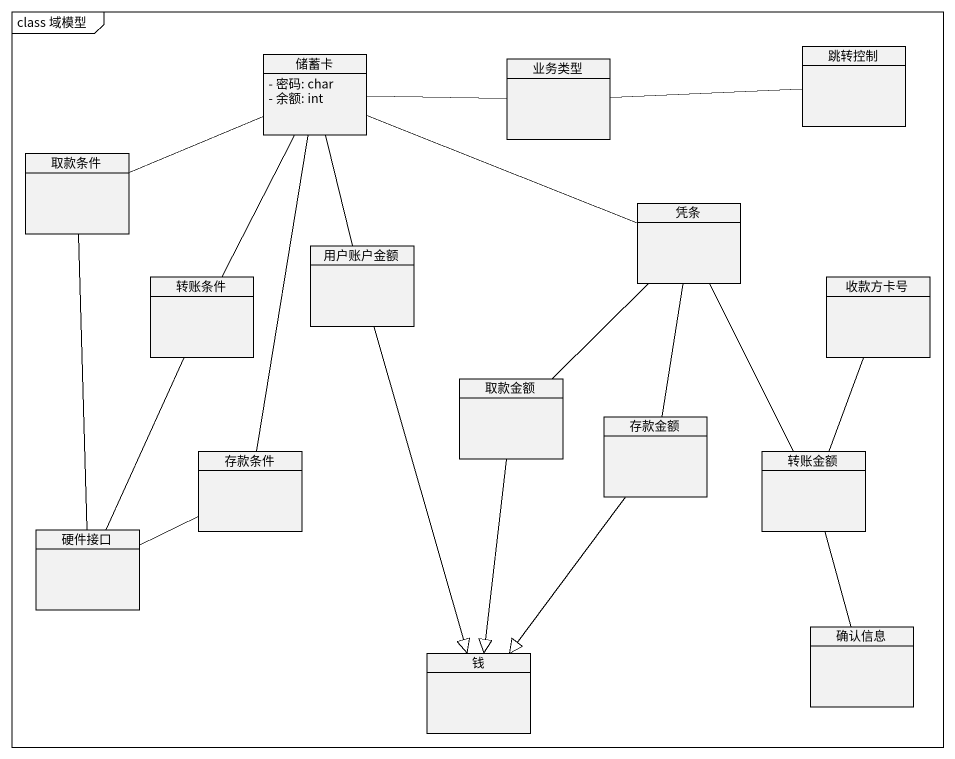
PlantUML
@startuml
mainframe class 域模型
hide circle
hide empty members
skinparam classAttributeIconSize 0
class 储蓄卡 {
  - 密码: char
  - 余额: int
}
class 业务类型
class 跳转控制
class 取款条件
class 凭条
class 转账条件
class 用户账户金额
class 收款方卡号
class 取款金额
class 存款金额
class 存款条件
class 转账金额
class 硬件接口
class 确认信息
class 钱
储蓄卡 -right- 业务类型
储蓄卡 -right- 凭条
储蓄卡 -- 用户账户金额
业务类型 -right- 跳转控制
取款条件 -right- 储蓄卡
取款条件 -- 硬件接口
凭条 -- 取款金额
凭条 -- 存款金额
凭条 -- 转账金额
转账条件 -up- 储蓄卡
转账条件 -- 硬件接口
用户账户金额 --|> 钱
收款方卡号 -- 转账金额
取款金额 --|> 钱
存款金额 --|> 钱
存款条件 -up- 储蓄卡
存款条件 -left- 硬件接口
转账金额 -- 确认信息
@enduml
